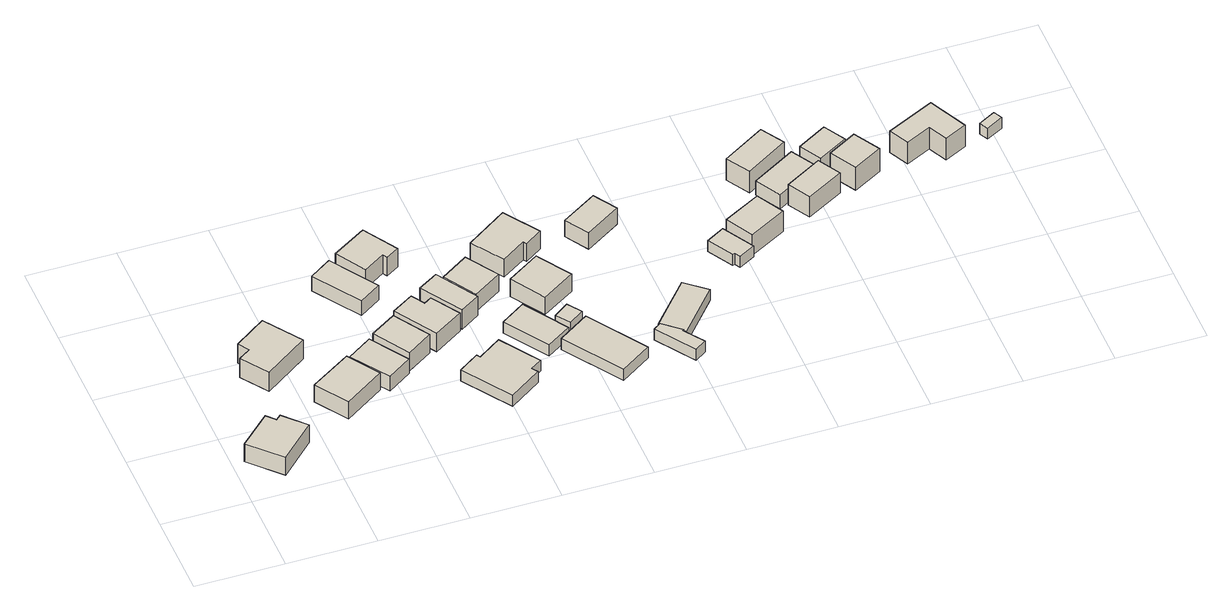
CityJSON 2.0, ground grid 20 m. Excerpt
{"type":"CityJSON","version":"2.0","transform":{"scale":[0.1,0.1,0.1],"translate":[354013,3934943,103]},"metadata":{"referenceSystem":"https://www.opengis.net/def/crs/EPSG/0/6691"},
"CityObjects":{
"building1":{"type":"Building","attributes":{"usage":"411","measuredHeight":5.8,"storeysAboveGround":2,"BuildingIDAttribute.prefecture":"14","BuildingIDAttribute.city":"14152","BuildingDetailAttribute.totalFloorArea":165.82,"BuildingDetailAttribute.buildingFootprintArea":82.91,"BuildingDetailAttribute.buildingStructureType":"601","BuildingDetailAttribute.buildingStructureOrgType":"1","BuildingDetailAttribute.orgUsage":"10","BuildingDetailAttribute.surveyYear":2015},"geometry":[{"type":"Solid","lod":"1","boundaries":[[[[0,1,2,3,4,5]],[[4,6,7,5]],[[3,8,6,4]],[[2,9,8,3]],[[1,10,9,2]],[[0,11,10,1]],[[5,7,11,0]],[[6,8,9,10,11,7]]]]}]},
"building2":{"type":"Building","attributes":{"usage":"411","measuredHeight":6.2,"storeysAboveGround":2,"BuildingIDAttribute.prefecture":"14","BuildingIDAttribute.city":"14152","BuildingDetailAttribute.totalFloorArea":191.31,"BuildingDetailAttribute.buildingFootprintArea":95.66,"BuildingDetailAttribute.buildingStructureType":"601","BuildingDetailAttribute.buildingStructureOrgType":"1","BuildingDetailAttribute.orgUsage":"10","BuildingDetailAttribute.surveyYear":2015},"geometry":[{"type":"Solid","lod":"1","boundaries":[[[[12,13,14,15,16,17]],[[16,18,19,17]],[[15,20,18,16]],[[14,21,20,15]],[[13,22,21,14]],[[12,23,22,13]],[[17,19,23,12]],[[18,20,21,22,23,19]]]]}]},
"building3":{"type":"Building","attributes":{"usage":"411","measuredHeight":5.9,"storeysAboveGround":2,"BuildingIDAttribute.prefecture":"14","BuildingIDAttribute.city":"14152","BuildingDetailAttribute.totalFloorArea":159.07,"BuildingDetailAttribute.buildingFootprintArea":79.53,"BuildingDetailAttribute.buildingStructureType":"601","BuildingDetailAttribute.buildingStructureOrgType":"1","BuildingDetailAttribute.orgUsage":"10","BuildingDetailAttribute.surveyYear":2015},"geometry":[{"type":"Solid","lod":"1","boundaries":[[[[24,25,26,27]],[[26,28,29,27]],[[25,30,28,26]],[[24,31,30,25]],[[27,29,31,24]],[[28,30,31,29]]]]}]},
"building4":{"type":"Building","attributes":{"usage":"411","measuredHeight":4.3,"storeysAboveGround":2,"BuildingIDAttribute.prefecture":"14","BuildingIDAttribute.city":"14152","BuildingDetailAttribute.totalFloorArea":113.5,"BuildingDetailAttribute.buildingFootprintArea":56.75,"BuildingDetailAttribute.buildingStructureType":"601","BuildingDetailAttribute.buildingStructureOrgType":"1","BuildingDetailAttribute.orgUsage":"10","BuildingDetailAttribute.surveyYear":2015},"geometry":[{"type":"Solid","lod":"1","boundaries":[[[[32,33,34,35]],[[34,36,37,35]],[[33,38,36,34]],[[32,39,38,33]],[[35,37,39,32]],[[36,38,39,37]]]]}]},
"building5":{"type":"Building","attributes":{"usage":"411","measuredHeight":6.2,"storeysAboveGround":2,"BuildingIDAttribute.prefecture":"14","BuildingIDAttribute.city":"14152","BuildingDetailAttribute.totalFloorArea":108.09,"BuildingDetailAttribute.buildingFootprintArea":54.05,"BuildingDetailAttribute.buildingStructureType":"601","BuildingDetailAttribute.buildingStructureOrgType":"1","BuildingDetailAttribute.orgUsage":"10","BuildingDetailAttribute.surveyYear":2015},"geometry":[{"type":"Solid","lod":"1","boundaries":[[[[40,41,42,43]],[[42,44,45,43]],[[41,46,44,42]],[[40,47,46,41]],[[43,45,47,40]],[[44,46,47,45]]]]}]},
"building6":{"type":"Building","attributes":{"usage":"411","measuredHeight":5,"storeysAboveGround":2,"BuildingIDAttribute.prefecture":"14","BuildingIDAttribute.city":"14152","BuildingDetailAttribute.totalFloorArea":125.92,"BuildingDetailAttribute.buildingFootprintArea":62.96,"BuildingDetailAttribute.buildingStructureType":"601","BuildingDetailAttribute.buildingStructureOrgType":"1","BuildingDetailAttribute.orgUsage":"10","BuildingDetailAttribute.surveyYear":2015},"geometry":[{"type":"Solid","lod":"1","boundaries":[[[[48,49,50,51]],[[50,52,53,51]],[[49,54,52,50]],[[48,55,54,49]],[[51,53,55,48]],[[52,54,55,53]]]]}]},
"building7":{"type":"Building","attributes":{"usage":"413","measuredHeight":5.7,"storeysAboveGround":2,"BuildingIDAttribute.prefecture":"14","BuildingIDAttribute.city":"14152","BuildingDetailAttribute.totalFloorArea":134.49,"BuildingDetailAttribute.buildingFootprintArea":67.25,"BuildingDetailAttribute.buildingStructureType":"601","BuildingDetailAttribute.buildingStructureOrgType":"1","BuildingDetailAttribute.orgUsage":"30","BuildingDetailAttribute.surveyYear":2015},"geometry":[{"type":"Solid","lod":"1","boundaries":[[[[56,57,58,59,60,61]],[[60,62,63,61]],[[59,64,62,60]],[[58,65,64,59]],[[57,66,65,58]],[[56,67,66,57]],[[61,63,67,56]],[[62,64,65,66,67,63]]]]}]},
"building8":{"type":"Building","attributes":{"usage":"411","measuredHeight":6.3,"storeysAboveGround":2,"BuildingIDAttribute.prefecture":"14","BuildingIDAttribute.city":"14152","BuildingDetailAttribute.totalFloorArea":126.65,"BuildingDetailAttribute.buildingFootprintArea":63.33,"BuildingDetailAttribute.buildingStructureType":"601","BuildingDetailAttribute.buildingStructureOrgType":"1","BuildingDetailAttribute.orgUsage":"10","BuildingDetailAttribute.surveyYear":2015},"geometry":[{"type":"Solid","lod":"1","boundaries":[[[[68,69,70,71,72,73]],[[72,74,75,73]],[[71,76,74,72]],[[70,77,76,71]],[[69,78,77,70]],[[68,79,78,69]],[[73,75,79,68]],[[74,76,77,78,79,75]]]]}]},
"building9":{"type":"Building","attributes":{"usage":"401","storeysAboveGround":1,"BuildingIDAttribute.prefecture":"14","BuildingIDAttribute.city":"14152","BuildingDetailAttribute.totalFloorArea":122.43,"BuildingDetailAttribute.buildingFootprintArea":122.43,"BuildingDetailAttribute.buildingStructureType":"601","BuildingDetailAttribute.buildingStructureOrgType":"1","BuildingDetailAttribute.orgUsage":"61","BuildingDetailAttribute.surveyYear":2015},"geometry":[{"type":"Solid","lod":"1","boundaries":[[[[80,81,82,83,84,85,86,87]],[[86,88,89,87]],[[85,90,88,86]],[[84,91,90,85]],[[83,92,91,84]],[[82,93,92,83]],[[81,94,93,82]],[[80,95,94,81]],[[87,89,95,80]],[[88,90,91,92,93,94,95,89]]]]}]},
"building10":{"type":"Building","attributes":{"usage":"411","measuredHeight":6.1,"storeysAboveGround":2,"BuildingIDAttribute.prefecture":"14","BuildingIDAttribute.city":"14152","BuildingDetailAttribute.totalFloorArea":95.47,"BuildingDetailAttribute.buildingFootprintArea":47.74,"BuildingDetailAttribute.buildingStructureType":"601","BuildingDetailAttribute.buildingStructureOrgType":"1","BuildingDetailAttribute.orgUsage":"10","BuildingDetailAttribute.surveyYear":2015},"geometry":[{"type":"Solid","lod":"1","boundaries":[[[[96,97,98,99]],[[98,100,101,99]],[[97,102,100,98]],[[96,103,102,97]],[[99,101,103,96]],[[100,102,103,101]]]]}]},
"building11":{"type":"Building","attributes":{"usage":"411","measuredHeight":5.9,"storeysAboveGround":2,"BuildingIDAttribute.prefecture":"14","BuildingIDAttribute.city":"14152","BuildingDetailAttribute.totalFloorArea":108.1,"BuildingDetailAttribute.buildingFootprintArea":54.05,"BuildingDetailAttribute.buildingStructureType":"601","BuildingDetailAttribute.buildingStructureOrgType":"1","BuildingDetailAttribute.orgUsage":"10","BuildingDetailAttribute.surveyYear":2015},"geometry":[{"type":"Solid","lod":"1","boundaries":[[[[104,105,106,107]],[[106,108,109,107]],[[105,110,108,106]],[[104,111,110,105]],[[107,109,111,104]],[[108,110,111,109]]]]}]},
"building12":{"type":"Building","attributes":{"usage":"441","storeysAboveGround":1,"BuildingIDAttribute.prefecture":"14","BuildingIDAttribute.city":"14152","BuildingDetailAttribute.totalFloorArea":78.23,"BuildingDetailAttribute.buildingFootprintArea":78.23,"BuildingDetailAttribute.buildingStructureType":"601","BuildingDetailAttribute.buildingStructureOrgType":"1","BuildingDetailAttribute.orgUsage":"180","BuildingDetailAttribute.surveyYear":2015},"geometry":[{"type":"Solid","lod":"1","boundaries":[[[[112,113,114,115]],[[114,116,117,115]],[[113,118,116,114]],[[112,119,118,113]],[[115,117,119,112]],[[116,118,119,117]]]]}]},
"building13":{"type":"Building","attributes":{"BuildingIDAttribute.prefecture":"14","BuildingIDAttribute.city":"14152","BuildingDetailAttribute.surveyYear":2015},"geometry":[{"type":"Solid","lod":"1","boundaries":[[[[120,121,122,123]],[[122,124,125,123]],[[121,126,124,122]],[[120,127,126,121]],[[123,125,127,120]],[[124,126,127,125]]]]}]},
"building14":{"type":"Building","attributes":{"usage":"441","storeysAboveGround":1,"BuildingIDAttribute.prefecture":"14","BuildingIDAttribute.city":"14152","BuildingDetailAttribute.totalFloorArea":134.16,"BuildingDetailAttribute.buildingFootprintArea":134.16,"BuildingDetailAttribute.buildingStructureType":"601","BuildingDetailAttribute.buildingStructureOrgType":"1","BuildingDetailAttribute.orgUsage":"180","BuildingDetailAttribute.surveyYear":2015},"geometry":[{"type":"Solid","lod":"1","boundaries":[[[[128,129,130,131]],[[130,132,133,131]],[[129,134,132,130]],[[128,135,134,129]],[[131,133,135,128]],[[132,134,135,133]]]]}]},
"building15":{"type":"Building","attributes":{"usage":"411","measuredHeight":5.6,"storeysAboveGround":2,"BuildingIDAttribute.prefecture":"14","BuildingIDAttribute.city":"14152","BuildingDetailAttribute.totalFloorArea":160.2,"BuildingDetailAttribute.buildingFootprintArea":80.1,"BuildingDetailAttribute.buildingStructureType":"610","BuildingDetailAttribute.buildingStructureOrgType":"2","BuildingDetailAttribute.orgUsage":"10","BuildingDetailAttribute.surveyYear":2015},"geometry":[{"type":"Solid","lod":"1","boundaries":[[[[136,137,138,139]],[[138,140,141,139]],[[137,142,140,138]],[[136,143,142,137]],[[139,141,143,136]],[[140,142,143,141]]]]}]},
"building16":{"type":"Building","attributes":{"usage":"411","measuredHeight":6,"storeysAboveGround":2,"BuildingIDAttribute.prefecture":"14","BuildingIDAttribute.city":"14152","BuildingDetailAttribute.totalFloorArea":200.78,"BuildingDetailAttribute.buildingFootprintArea":100.39,"BuildingDetailAttribute.buildingStructureType":"610","BuildingDetailAttribute.buildingStructureOrgType":"2","BuildingDetailAttribute.orgUsage":"10","BuildingDetailAttribute.surveyYear":2015},"geometry":[{"type":"Solid","lod":"1","boundaries":[[[[144,145,146,147,148,149]],[[148,150,151,149]],[[147,152,150,148]],[[146,153,152,147]],[[145,154,153,146]],[[144,155,154,145]],[[149,151,155,144]],[[150,152,153,154,155,151]]]]}]},
"building17":{"type":"Building","attributes":{"usage":"422","storeysAboveGround":1,"BuildingIDAttribute.prefecture":"14","BuildingIDAttribute.city":"14152","BuildingDetailAttribute.totalFloorArea":30.86,"BuildingDetailAttribute.buildingFootprintArea":30.86,"BuildingDetailAttribute.buildingStructureType":"601","BuildingDetailAttribute.buildingStructureOrgType":"1","BuildingDetailAttribute.orgUsage":"137","BuildingDetailAttribute.surveyYear":2015},"geometry":[{"type":"Solid","lod":"1","boundaries":[[[[156,157,158,159,160,161]],[[160,162,163,161]],[[159,164,162,160]],[[158,165,164,159]],[[157,166,165,158]],[[156,167,166,157]],[[161,163,167,156]],[[162,164,165,166,167,163]]]]}]},
"building18":{"type":"Building","attributes":{"usage":"422","storeysAboveGround":1,"BuildingIDAttribute.prefecture":"14","BuildingIDAttribute.city":"14152","BuildingDetailAttribute.totalFloorArea":83.75,"BuildingDetailAttribute.buildingFootprintArea":83.75,"BuildingDetailAttribute.buildingStructureType":"601","BuildingDetailAttribute.buildingStructureOrgType":"1","BuildingDetailAttribute.orgUsage":"137","BuildingDetailAttribute.surveyYear":2015},"geometry":[{"type":"Solid","lod":"1","boundaries":[[[[168,169,170,171,172,173]],[[172,174,175,173]],[[171,176,174,172]],[[170,177,176,171]],[[169,178,177,170]],[[168,179,178,169]],[[173,175,179,168]],[[174,176,177,178,179,175]]]]}]},
"building19":{"type":"Building","attributes":{"usage":"411","measuredHeight":5.6,"storeysAboveGround":2,"BuildingIDAttribute.prefecture":"14","BuildingIDAttribute.city":"14152","BuildingDetailAttribute.totalFloorArea":99.2,"BuildingDetailAttribute.buildingFootprintArea":49.6,"BuildingDetailAttribute.buildingStructureType":"601","BuildingDetailAttribute.buildingStructureOrgType":"1","BuildingDetailAttribute.orgUsage":"10","BuildingDetailAttribute.surveyYear":2015},"geometry":[{"type":"Solid","lod":"1","boundaries":[[[[180,181,182,183]],[[182,184,185,183]],[[181,186,184,182]],[[180,187,186,181]],[[183,185,187,180]],[[184,186,187,185]]]]}]},
"building20":{"type":"Building","attributes":{"usage":"411","storeysAboveGround":1,"BuildingIDAttribute.prefecture":"14","BuildingIDAttribute.city":"14152","BuildingDetailAttribute.totalFloorArea":37.54,"BuildingDetailAttribute.buildingFootprintArea":37.54,"BuildingDetailAttribute.buildingStructureType":"601","BuildingDetailAttribute.buildingStructureOrgType":"1","BuildingDetailAttribute.orgUsage":"10","BuildingDetailAttribute.surveyYear":2015},"geometry":[{"type":"Solid","lod":"1","boundaries":[[[[188,189,190,191,192,193]],[[192,194,195,193]],[[191,196,194,192]],[[190,197,196,191]],[[189,198,197,190]],[[188,199,198,189]],[[193,195,199,188]],[[194,196,197,198,199,195]]]]}]},
"building21":{"type":"Building","attributes":{"usage":"411","measuredHeight":6.6,"storeysAboveGround":2,"BuildingIDAttribute.prefecture":"14","BuildingIDAttribute.city":"14152","BuildingDetailAttribute.totalFloorArea":134.21,"BuildingDetailAttribute.buildingFootprintArea":67.11,"BuildingDetailAttribute.buildingStructureType":"601","BuildingDetailAttribute.buildingStructureOrgType":"1","BuildingDetailAttribute.orgUsage":"10","BuildingDetailAttribute.surveyYear":2015},"geometry":[{"type":"Solid","lod":"1","boundaries":[[[[200,201,202,203]],[[202,204,205,203]],[[201,206,204,202]],[[200,207,206,201]],[[203,205,207,200]],[[204,206,207,205]]]]}]},
"building22":{"type":"Building","attributes":{"usage":"411","measuredHeight":6.8,"storeysAboveGround":2,"BuildingIDAttribute.prefecture":"14","BuildingIDAttribute.city":"14152","BuildingDetailAttribute.totalFloorArea":117.63,"BuildingDetailAttribute.buildingFootprintArea":58.81,"BuildingDetailAttribute.buildingStructureType":"601","BuildingDetailAttribute.buildingStructureOrgType":"1","BuildingDetailAttribute.orgUsage":"10","BuildingDetailAttribute.surveyYear":2015},"geometry":[{"type":"Solid","lod":"1","boundaries":[[[[208,209,210,211]],[[210,212,213,211]],[[209,214,212,210]],[[208,215,214,209]],[[211,213,215,208]],[[212,214,215,213]]]]}]},
"building23":{"type":"Building","attributes":{"usage":"411","measuredHeight":5.9,"storeysAboveGround":2,"BuildingIDAttribute.prefecture":"14","BuildingIDAttribute.city":"14152","BuildingDetailAttribute.totalFloorArea":127.56,"BuildingDetailAttribute.buildingFootprintArea":63.78,"BuildingDetailAttribute.buildingStructureType":"601","BuildingDetailAttribute.buildingStructureOrgType":"1","BuildingDetailAttribute.orgUsage":"10","BuildingDetailAttribute.surveyYear":2015},"geometry":[{"type":"Solid","lod":"1","boundaries":[[[[216,217,218,219]],[[218,220,221,219]],[[217,222,220,218]],[[216,223,222,217]],[[219,221,223,216]],[[220,222,223,221]]]]}]},
"building24":{"type":"Building","attributes":{"usage":"411","measuredHeight":6.6,"storeysAboveGround":2,"BuildingIDAttribute.prefecture":"14","BuildingIDAttribute.city":"14152","BuildingDetailAttribute.totalFloorArea":93.84,"BuildingDetailAttribute.buildingFootprintArea":46.92,"BuildingDetailAttribute.buildingStructureType":"601","BuildingDetailAttribute.buildingStructureOrgType":"1","BuildingDetailAttribute.orgUsage":"10","BuildingDetailAttribute.surveyYear":2015},"geometry":[{"type":"Solid","lod":"1","boundaries":[[[[224,225,226,227]],[[226,228,229,227]],[[225,230,228,226]],[[224,231,230,225]],[[227,229,231,224]],[[228,230,231,229]]]]}]},
"building25":{"type":"Building","attributes":{"usage":"411","measuredHeight":6.5,"storeysAboveGround":2,"BuildingIDAttribute.prefecture":"14","BuildingIDAttribute.city":"14152","BuildingDetailAttribute.totalFloorArea":74.5,"BuildingDetailAttribute.buildingFootprintArea":37.25,"BuildingDetailAttribute.buildingStructureType":"601","BuildingDetailAttribute.buildingStructureOrgType":"1","BuildingDetailAttribute.orgUsage":"10","BuildingDetailAttribute.surveyYear":2015},"geometry":[{"type":"Solid","lod":"1","boundaries":[[[[232,233,234,235]],[[234,236,237,235]],[[233,238,236,234]],[[232,239,238,233]],[[235,237,239,232]],[[236,238,239,237]]]]}]},
"building26":{"type":"Building","attributes":{"usage":"411","measuredHeight":7.3,"storeysAboveGround":2,"BuildingIDAttribute.prefecture":"14","BuildingIDAttribute.city":"14152","BuildingDetailAttribute.totalFloorArea":85.45,"BuildingDetailAttribute.buildingFootprintArea":42.73,"BuildingDetailAttribute.buildingStructureType":"601","BuildingDetailAttribute.buildingStructureOrgType":"1","BuildingDetailAttribute.orgUsage":"10","BuildingDetailAttribute.surveyYear":2015},"geometry":[{"type":"Solid","lod":"1","boundaries":[[[[240,241,242,243]],[[242,244,245,243]],[[241,246,244,242]],[[240,247,246,241]],[[243,245,247,240]],[[244,246,247,245]]]]}]},
"building27":{"type":"Building","attributes":{"usage":"411","measuredHeight":7.3,"storeysAboveGround":2,"BuildingIDAttribute.prefecture":"14","BuildingIDAttribute.city":"14152","BuildingDetailAttribute.totalFloorArea":145.49,"BuildingDetailAttribute.buildingFootprintArea":72.75,"BuildingDetailAttribute.buildingStructureType":"601","BuildingDetailAttribute.buildingStructureOrgType":"1","BuildingDetailAttribute.orgUsage":"10","BuildingDetailAttribute.surveyYear":2015},"geometry":[{"type":"Solid","lod":"1","boundaries":[[[[248,249,250,251,252,253]],[[252,254,255,253]],[[251,256,254,252]],[[250,257,256,251]],[[249,258,257,250]],[[248,259,258,249]],[[253,255,259,248]],[[254,256,257,258,259,255]]]]}]},
"building28":{"type":"Building","attributes":{"BuildingIDAttribute.prefecture":"14","BuildingIDAttribute.city":"14152","BuildingDetailAttribute.surveyYear":2015},"geometry":[{"type":"Solid","lod":"1","boundaries":[[[[260,261,262,263]],[[262,264,265,263]],[[261,266,264,262]],[[260,267,266,261]],[[263,265,267,260]],[[264,266,267,265]]]]}]}
},
"vertices":[
[74,2,48],[9,70,48],[78,135,48],[96,116,48],[107,126,48],[153,78,48],[107,126,97],[153,78,97],[96,116,97],[78,135,97],[9,70,97],[74,2,97],
[128,247,52],[86,308,52],[113,326,52],[97,350,52],[169,400,52],[227,316,52],[169,400,104],[227,316,104],[97,350,104],[113,326,104],[86,308,104],[128,247,104],
[295,245,52],[342,173,52],[251,113,52],[203,186,52],[251,113,99],[203,186,99],[342,173,99],[295,245,99],
[415,200,51],[360,164,51],[303,249,51],[359,286,51],[303,249,91],[359,286,91],[360,164,91],[415,200,91],
[368,288,51],[426,325,51],[476,245,51],[418,208,51],[476,245,101],[418,208,101],[426,325,101],[368,288,101],
[314,504,51],[364,537,51],[433,431,51],[384,398,51],[433,431,91],[384,398,91],[364,537,91],[314,504,91],
[431,337,51],[480,368,51],[499,338,51],[516,349,51],[556,285,51],[490,243,51],[556,285,101],[490,243,101],[516,349,101],[499,338,101],[480,368,101],[431,337,101],
[504,513,49],[475,495,49],[469,505,49],[421,475,49],[380,542,49],[457,590,49],[380,542,100],[457,590,100],[421,475,100],[469,505,100],[475,495,100],[504,513,100],
[505,143,52],[551,174,52],[556,166,52],[609,202,52],[668,114,52],[643,97,52],[652,84,52],[578,34,52],[652,84,82],[578,34,82],[643,97,82],[668,114,82],[609,202,82],[556,166,82],[551,174,82],[505,143,82],
[607,319,49],[563,291,49],[505,383,49],[550,411,49],[505,383,102],[550,411,102],[563,291,102],[607,319,102],
[672,372,49],[608,331,49],[563,403,49],[626,444,49],[563,403,97],[626,444,97],[608,331,97],[672,372,97],
[636,249,52],[692,286,52],[756,187,52],[700,151,52],[756,187,82],[700,151,82],[692,286,82],[636,249,82],
[743,232,51],[777,256,51],[799,225,51],[765,201,51],[799,225,81],[765,201,81],[777,256,81],[743,232,81],
[730,162,51],[801,209,51],[888,77,51],[818,30,51],[888,77,81],[818,30,81],[801,209,81],[730,162,81],
[811,320,50],[737,273,50],[688,349,50],[762,397,50],[688,349,98],[762,397,98],[737,273,98],[811,320,98],
[743,543,49],[796,464,49],[757,437,49],[752,445,49],[698,409,49],[650,480,49],[698,409,98],[650,480,98],[752,445,98],[757,437,98],[796,464,98],[743,543,98],
[1003,53,52],[977,35,52],[918,123,52],[935,135,52],[974,101,52],[971,99,52],[974,101,82],[971,99,82],[935,135,82],[918,123,82],[977,35,82],[1003,53,82],
[974,101,49],[935,135,49],[932,137,49],[1020,239,49],[1067,199,49],[979,96,49],[1067,199,79],[979,96,79],[1020,239,79],[932,137,79],[935,135,79],[974,101,79],
[938,539,42],[971,487,42],[891,436,42],[858,489,42],[891,436,87],[858,489,87],[971,487,87],[938,539,87],
[1198,298,43],[1161,277,43],[1154,290,43],[1149,288,43],[1116,345,43],[1157,369,43],[1116,345,73],[1157,369,73],[1149,288,73],[1154,290,73],[1161,277,73],[1198,298,73],
[1250,419,35],[1284,357,35],[1200,311,35],[1166,373,35],[1200,311,91],[1166,373,91],[1284,357,91],[1250,419,91],
[1265,503,22],[1233,556,22],[1330,615,22],[1362,562,22],[1330,615,81],[1362,562,81],[1233,556,81],[1265,503,81],
[1373,551,22],[1406,494,22],[1307,436,22],[1274,493,22],[1307,436,61],[1274,493,61],[1406,494,61],[1373,551,61],
[1354,390,24],[1325,440,24],[1408,488,24],[1437,437,24],[1408,488,80],[1437,437,80],[1325,440,80],[1354,390,80],
[1458,590,14],[1486,541,14],[1419,502,14],[1391,551,14],[1419,502,69],[1391,551,69],[1486,541,69],[1458,590,69],
[1504,538,16],[1538,479,16],[1473,442,16],[1439,501,16],[1473,442,79],[1439,501,79],[1538,479,79],[1504,538,79],
[1691,593,1],[1733,505,1],[1683,480,1],[1662,523,1],[1605,496,1],[1583,541,1],[1605,496,60],[1583,541,60],[1662,523,60],[1683,480,60],[1733,505,60],[1691,593,60],
[1785,511,0],[1774,531,0],[1813,552,0],[1823,532,0],[1813,552,30],[1823,532,30],[1774,531,30],[1785,511,30]
]}
